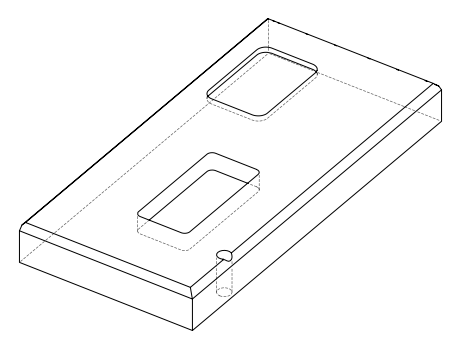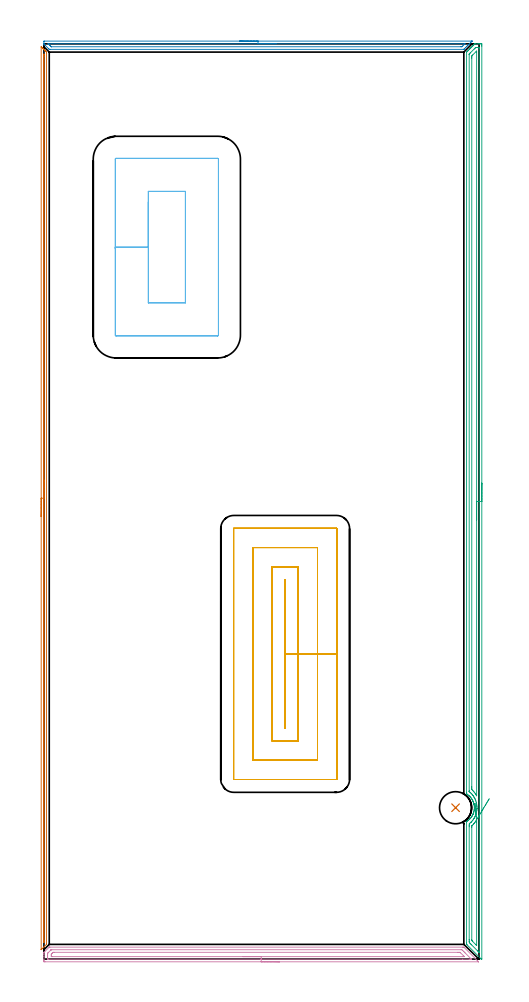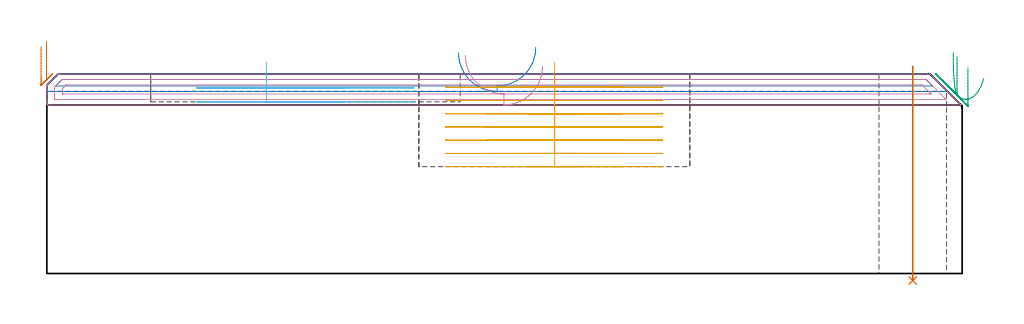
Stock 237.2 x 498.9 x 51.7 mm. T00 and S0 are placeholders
(PLAN: 7 operations, 3 tool changes, 48.3 min)
(1 AREA_MILL | FG_CHAMFER_SURFACE | UGT0205_001 | 7.96 min | 2084 mm3)
(2 AREA_MILL_1 | FG_CHAMFER_SURFACE_1 | UGT0205_001 | 3.86 min | 2361 mm3)
(3 AREA_MILL_2 | FG_CHAMFER_SURFACE_2 | UGT0205_001 | 12.18 min | 17144 mm3)
(4 AREA_MILL_3 | FG_CHAMFER_SURFACE_3 | UGT0205_001 | 5.8 min | 7395 mm3)
(5 MILL_RECTANGULAR_POCKET | POCKET_RECTANGULAR_STRAIGHT | UGT0201_132 | Follow Part, ap 3.5, ae 75% | 16.09 min | 253292 mm3)
(6 MILL_RECTANGULAR_POCKET_1 | POCKET_RECTANGULAR_STRAIGHT_1 | UGT0201_106 | Follow Part, ap 6, ae 75% | 2.15 min | 68826 mm3)
(7 INDEXABLE_INSERT_DRILL_THROUGH_HOLE_FROM_SOLID | STEP1HOLE | NXT0302_006 | 0.22 min | 12310 mm3)
(TOOL UGT0205_001 | Chamfer Mill 20 x 3 x 45 deg. | D20 FL50 Z2)
(TOOL UGT0201_132 | Carbide End Mill 14.0 | D14 FL30 Z4)
(TOOL UGT0201_106 | End Mill 24 mm | D24 FL25 Z2)
(TOOL NXT0302_006 | Index. Insert Drill 17.5mm [880-D1750L25-05] | D17.5 PA176 FL88 Z2)
(OP 1 AREA_MILL)
G17 G21 G94 G90
T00 M6
G54
G17 G0 G90 X-1.5 Y241.2 S1061 M3
G43 Z61.7 H0
Z58.8
G94 G1 Y241.238 Z57.928 F250.
Y241.352 Z57.064
Y241.541 Z56.212
Y241.803 Z55.38
Y242.137 Z54.574
Y242.54 Z53.8
Y243.008 Z53.064
Y243.54 Z52.372
Y244.129 Z51.729
Y244.772 Z51.14
Y245.464 Z50.609
Y246.2 Z50.14
Y246.974 Z49.737
Y247.78 Z49.403
Y248.612 Z49.141
Y249.464 Z48.952
Y250.328 Z48.838
Y251.2 Z48.8
Y497.045
X-1.495 Y497.266 Z48.803
X-1.492 Y497.281 Z48.805
X-1.465 Y497.266 Z48.833
X-1.144 Y496.944 Z49.156
X-0.939 Y496.741 Z49.357
X-0.869 Y496.67 Z49.43
X-0.714 Y496.514 Z49.585
X-0.643 Y496.445 Z49.653
X-0.571 Y496.371 Z49.728
X-0.419 Y496.22 Z49.88
X-0.346 Y496.148 Z49.95
X-0.273 Y496.073 Z50.026
X-0.124 Y495.925 Z50.175
X-0.05 Y495.852 Z50.246
X0.025 Y495.775 Z50.324
X0.17 Y495.63 Z50.47
X0.246 Y495.555 Z50.543
X0.323 Y495.477 Z50.622
X0.465 Y495.335 Z50.764
X0.543 Y495.259 Z50.839
X0.621 Y495.179 Z50.921
X0.76 Y495.041 Z51.059
X0.839 Y494.963 Z51.135
X1.333 Y494.467 Z51.633
X1.394 Y494.404 Z51.692
X1.4 Y493.987 Z51.7
Y8.413
X1.393 Y7.996 Z51.692
X1.333 Y7.933 Z51.632
X1.284 Y7.883 Z51.582
X0.025 Y6.625 Z50.324
X-0.869 Y5.73 Z49.43
X-1.384 Y5.216 Z48.914
X-1.491 Y5.111 Z48.805
X-1.498 Y5.226 Z48.802
X-1.499 Y5.283 Z48.801
X-1.5 Y5.4 Z48.8
Y251.2
X-0.086 Z50.214
Y492.234
X-0.083 Y493.093 Z50.217
X-0.081 Y493.123 Z50.219
X-0.05 Y493.346 Z50.25
X-0.02 Y493.093 Z50.28
X-0.017 Y493.059 Z50.283
X-0.014 Y492.198 Z50.286
Y10.166
X-0.018 Y9.307 Z50.282
X-0.019 Y9.277 Z50.281
X-0.05 Y9.054 Z50.25
X-0.08 Y9.307 Z50.22
X-0.083 Y9.341 Z50.217
X-0.086 Y10.202 Z50.214
Y251.2
Y252.072 Z50.252
Y252.936 Z50.366
Y253.788 Z50.555
Y254.62 Z50.817
Y255.426 Z51.151
Y256.2 Z51.554
Y256.936 Z52.023
Y257.628 Z52.554
Y258.271 Z53.143
Y258.86 Z53.786
Y259.392 Z54.479
Y259.86 Z55.214
Y260.263 Z55.988
Y260.597 Z56.794
Y260.859 Z57.626
Y261.048 Z58.478
Y261.162 Z59.343
Y261.2 Z60.214
G0 Z61.7
M5
M2
(OP 2 AREA_MILL_1)
G17 G21 G94 G90
T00 M6
G54
G17 G0 G90 X106.7 Y500.4 S1061 M3
G43 Z61.7 H0
Z57.2
G94 G1 X106.738 Z56.328 F250.
X106.852 Z55.464
X107.041 Z54.612
X107.303 Z53.78
X107.637 Z52.974
X108.04 Z52.2
X108.508 Z51.464
X109.04 Z50.772
X109.629 Z50.129
X110.272 Z49.54
X110.964 Z49.008
X111.7 Z48.54
X112.474 Z48.137
X113.28 Z47.803
X114.112 Z47.541
X114.964 Z47.352
X115.828 Z47.238
X116.7 Z47.2
X233.112
X233.382 Y500.396 Z47.204
X233.383 Y500.395 Z47.205
X233.382 Y500.382 Z47.217
X233.292 Y500.292 Z47.308
X232.919 Y499.917 Z47.679
X232.435 Y499.435 Z48.165
X232.035 Y499.034 Z48.563
X231.894 Y498.894 Z48.705
X231.597 Y498.597 Z49.003
X231.152 Y498.15 Z49.447
X230.694 Y497.694 Z49.906
X230.268 Y497.266 Z50.33
X229.781 Y496.781 Z50.819
X229.384 Y496.383 Z51.214
X229.215 Y496.215 Z51.384
X229.087 Y496.086 Z51.513
X228.909 Y495.913 Z51.68
X228.896 Y495.904 Z51.689
X228.769 Y495.9 Z51.7
X3.291
X2.906 Y495.898 Z51.682
X2.737 Y496.06 Z51.535
X2.533 Y496.266 Z51.331
X2.417 Y496.383 Z51.217
X0.536 Y498.263 Z49.336
X0.315 Y498.484 Z49.114
X0.206 Y498.592 Z49.004
X0.018 Y498.785 Z48.814
X0.006 Y498.803 Z48.795
X0.002 Y498.813 Z48.786
X0. Y498.826 Z48.773
Y500.082 Z47.513
Y500.246 Z47.35
X0.002 Y500.391 Z47.205
X0.166 Y500.4 Z47.2
X116.7
Y498.986 Z48.614
X229.264 Y498.985 Z48.615
X229.509 Y498.979 Z48.621
X229.484 Y498.945 Z48.655
X229.399 Y498.852 Z48.748
X229.306 Y498.756 Z48.844
X229.215 Y498.665 Z48.935
X228.322 Y497.773 Z49.827
X228.062 Y497.524 Z50.076
X227.847 Y497.321 Z50.279
X227.429 Y497.315 Z50.285
X227.381 Y497.314 Z50.286
X4.136
X4.031 Y497.316 Z50.284
X3.979 Y497.318 Z50.282
X3.957 Y497.321 Z50.279
X3.902 Y497.36 Z50.24
X3.49 Y497.762 Z49.838
X3.292 Y497.958 Z49.642
X3.1 Y498.15 Z49.45
X2.399 Y498.851 Z48.749
X2.323 Y498.929 Z48.671
X2.311 Y498.943 Z48.657
X2.286 Y498.979 Z48.621
X2.399 Y498.984 Z48.616
X2.448 Y498.985 Z48.615
X116.7 Y498.986 Z48.614
X117.572 Z48.652
X118.436 Z48.766
X119.288 Z48.955
X120.12 Z49.217
X120.926 Z49.551
X121.7 Z49.954
X122.436 Z50.423
X123.128 Z50.954
X123.771 Z51.543
X124.36 Z52.186
X124.892 Z52.878
X125.36 Z53.614
X125.763 Z54.388
X126.097 Z55.194
X126.359 Z56.026
X126.548 Z56.878
X126.662 Z57.743
X126.7 Z58.614
G0 Z61.7
M5
M2
(OP 3 AREA_MILL_2)
G17 G21 G94 G90
T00 M6
G54
G17 G0 G90 X238.7 Y259.45 S1061 M3
G43 Z61.7 H0
Z53.4
G94 G1 Y259.412 Z52.528 F250.
Y259.298 Z51.663
Y259.109 Z50.812
Y258.847 Z49.98
Y258.513 Z49.174
Y258.11 Z48.4
Y257.642 Z47.664
Y257.11 Z46.972
Y256.521 Z46.329
Y255.878 Z45.74
Y255.186 Z45.208
Y254.45 Z44.74
Y253.676 Z44.337
Y252.87 Z44.003
Y252.038 Z43.741
Y251.186 Z43.552
Y250.322 Z43.438
Y249.45 Z43.4
X238.699 Y0.026 Z43.399
X238.698 Y0. Z43.398
X238.539 Y0.001 Z43.554
X238.401 Y0.029 Z43.69
X238.361 Y0.047 Z43.731
X238.333 Y0.063 Z43.759
X238.225 Y0.173 Z43.872
X230.632 Y7.767 Z51.466
X230.523 Y7.88 Z51.575
X230.401 Y8.005 Z51.687
X230.4 Y8.661 Z51.7
Y74.777
X230.403 Y74.989 Z51.689
X230.639 Y75.154 Z51.46
X230.804 Y75.263 Z51.295
X231.279 Y75.604 Z50.82
X231.446 Y75.737 Z50.651
X231.811 Y76.06 Z50.288
X232.165 Y76.398 Z49.935
X232.303 Y76.545 Z49.797
X232.383 Y76.63 Z49.716
X232.724 Y77.039 Z49.374
X233.05 Y77.459 Z49.049
X233.094 Y77.524 Z49.005
X233.333 Y77.905 Z48.765
X233.372 Y77.966 Z48.726
X233.397 Y78.011 Z48.701
X233.627 Y78.417 Z48.469
X233.659 Y78.482 Z48.437
X233.739 Y78.649 Z48.354
X233.882 Y78.936 Z48.218
X233.897 Y78.967 Z48.203
X233.935 Y79.046 Z48.164
X234.014 Y79.245 Z48.082
X234.041 Y79.31 Z48.055
X234.088 Y79.444 Z48.008
X234.174 Y79.691 Z47.919
X234.197 Y79.755 Z47.898
X234.243 Y79.9 Z47.856
X234.253 Y79.933 Z47.846
X234.312 Y80.138 Z47.78
X234.332 Y80.203 Z47.761
X234.44 Y80.648 Z47.652
X234.527 Y81.096 Z47.569
X234.55 Y81.254 Z47.549
X234.569 Y81.405 Z47.526
X234.578 Y81.478 Z47.515
X234.587 Y81.542 Z47.507
X234.625 Y81.989 Z47.468
X234.639 Y82.321 Z47.453
X234.645 Y82.436 Z47.449
X234.637 Y82.659
Y82.73 Z47.453
X234.636 Y82.733 Z47.454
X234.633 Y82.819 Z47.455
Y82.882 Z47.459
X234.613 Y83.204 Z47.486
X234.604 Y83.329 Z47.494
X234.557 Y83.712 Z47.541
X234.55 Y83.775 Z47.549
X234.487 Y84.124 Z47.609
X234.47 Y84.223 Z47.626
X234.381 Y84.606 Z47.712
X234.368 Y84.669 Z47.729
X234.365 Y84.679 Z47.732
X234.327 Y84.815 Z47.772
X234.318 Y84.848 Z47.781
X234.257 Y85.052 Z47.838
X234.239 Y85.117 Z47.857
X234.124 Y85.459 Z47.975
X234.089 Y85.562 Z48.01
X233.934 Y85.955 Z48.163
X233.904 Y86.024 Z48.195
X233.821 Y86.207 Z48.277
X233.73 Y86.392 Z48.367
X233.699 Y86.455 Z48.398
X233.45 Y86.906 Z48.649
X233.266 Y87.206 Z48.834
X233.18 Y87.348 Z48.92
X233.049 Y87.54 Z49.049
X232.902 Y87.733 Z49.194
X232.78 Y87.895 Z49.317
X232.498 Y88.241 Z49.6
X232.372 Y88.378 Z49.727
X232.164 Y88.602 Z49.935
X231.877 Y88.882 Z50.221
X231.669 Y89.073 Z50.431
X231.602 Y89.134 Z50.498
X231.279 Y89.394 Z50.82
X230.84 Y89.715 Z51.258
X230.688 Y89.818 Z51.411
X230.616 Y89.867 Z51.482
X230.54 Y89.915 Z51.558
X230.46 Y89.966 Z51.639
X230.407 Y90.002 Z51.693
X230.4 Y90.86 Z51.7
Y494.263
X230.396 Y494.387 Z51.696
X230.465 Y494.467 Z51.631
X231.041 Y495.041 Z51.059
X231.301 Y495.302 Z50.797
X231.431 Y495.433 Z50.665
X231.815 Y495.815 Z50.285
X231.939 Y495.94 Z50.16
X232.195 Y496.196 Z49.904
X232.322 Y496.324 Z49.774
X232.699 Y496.699 Z49.401
X232.838 Y496.838 Z49.262
X233.088 Y497.089 Z49.01
X233.213 Y497.215 Z48.883
X233.583 Y497.583 Z48.517
X233.736 Y497.736 Z48.364
X233.982 Y497.982 Z48.117
X234.104 Y498.106 Z47.992
X234.467 Y498.467 Z47.633
X234.634 Y498.635 Z47.465
X234.879 Y498.876 Z47.219
X234.908 Y498.897 Z47.189
X234.996 Y498.899 Z47.103
X235.031 Y498.9 Z47.067
X236.677 Z45.419
X237.223 Z44.873
X237.568 Z44.529
X238.114 Y498.897 Z43.98
X238.691 Y498.892 Z43.405
X238.692 Y498.86 Z43.403
X238.698 Y498.28 Z43.402
X238.7 Y497.693 Z43.4
Y249.45
X237.286 Z44.814
X237.285 Y4.068 Z44.815
X237.284 Y3.943 Z44.816
X237.279 Y3.692 Z44.821
X237.275 Y3.584 Z44.825
X237.263 Y3.594 Z44.837
X237.223 Y3.63 Z44.877
X236.656 Y4.194 Z45.444
X236.332 Y4.517 Z45.768
X233.082 Y7.767 Z49.018
X232.768 Y8.082 Z49.332
X232.193 Y8.661 Z49.907
X231.877 Y8.985 Z50.223
X231.821 Y9.554 Z50.279
X231.818 Y9.613 Z50.282
X231.814 Y10.448 Z50.286
Y10.511
Y72.16
X231.818 Y72.99 Z50.282
X231.82 Y73.048 Z50.28
X231.877 Y73.779 Z50.223
X232.41 Y74.242 Z49.69
X232.768 Y74.566 Z49.332
X232.876 Y74.669 Z49.224
X232.986 Y74.777 Z49.114
X233.308 Y75.13 Z48.792
X233.659 Y75.542 Z48.441
X233.716 Y75.613 Z48.384
X233.761 Y75.671 Z48.339
X234.096 Y76.126 Z48.004
X234.382 Y76.564 Z47.718
X234.423 Y76.628 Z47.677
X234.446 Y76.668 Z47.654
X234.55 Y76.85 Z47.55
X234.765 Y77.242 Z47.335
X234.873 Y77.458 Z47.227
X235.058 Y77.842 Z47.042
X235.281 Y78.351 Z46.819
X235.3 Y78.398 Z46.8
X235.314 Y78.436 Z46.786
X235.326 Y78.467 Z46.774
X235.441 Y78.8 Z46.659
X235.547 Y79.138 Z46.553
X235.578 Y79.245 Z46.522
X235.736 Y79.843 Z46.364
X235.804 Y80.138 Z46.296
X235.889 Y80.583 Z46.211
X235.955 Y81.032 Z46.145
X235.978 Y81.209 Z46.122
X235.995 Y81.37 Z46.105
X236.038 Y81.925 Z46.062
X236.049 Y82.083 Z46.051
X236.051 Y82.11 Z46.049
X236.052 Y82.156 Z46.048
X236.053 Y82.205 Z46.047
X236.047 Y82.819 Z46.053
X236.035 Y83.117 Z46.065
X235.986 Y83.712 Z46.114
X235.938 Y84.107 Z46.162
X235.854 Y84.606 Z46.246
X235.724 Y85.215 Z46.376
X235.65 Y85.499 Z46.45
X235.441 Y86.195 Z46.659
X235.375 Y86.392 Z46.725
X235.338 Y86.496 Z46.762
X235.141 Y86.981 Z46.959
X235.004 Y87.286 Z47.096
X234.856 Y87.592 Z47.244
X234.55 Y88.162 Z47.55
X234.54 Y88.179 Z47.56
X234.527 Y88.203 Z47.573
X234.125 Y88.83 Z47.975
X233.951 Y89.073 Z48.149
X233.659 Y89.454 Z48.441
X233.221 Y89.966 Z48.879
X232.768 Y90.432 Z49.332
X232.304 Y90.86 Z49.796
X231.877 Y91.207 Z50.223
X231.843 Y91.235 Z50.257
X231.827 Y91.251 Z50.273
X231.823 Y91.258 Z50.277
X231.82 Y91.314 Z50.28
X231.815 Y91.565 Z50.285
X231.814 Y91.69 Z50.286
Y492.982
X231.816 Y493.045 Z50.284
X231.819 Y493.17 Z50.281
X231.827 Y493.366 Z50.273
X231.877 Y493.42 Z50.223
X232.071 Y493.619 Z50.029
X232.263 Y493.813 Z49.837
X232.516 Y494.066 Z49.584
X234.55 Y496.101 Z47.55
X234.943 Y496.493 Z47.157
X235.194 Y496.741 Z46.906
X235.277 Y496.821 Z46.823
X235.344 Y496.882 Z46.756
X235.441 Y496.89 Z46.659
X235.929 Y496.898 Z46.171
X236.332 Y496.899 Z45.768
X236.819 Y496.898 Z45.281
X237.223 Y496.892 Z44.877
X237.274 Y496.89 Z44.826
X237.281 Y496.682 Z44.819
X237.285 Y496.556 Z44.815
X237.286 Y496.493 Z44.814
Y496.431
Y249.45
X235.872 Z46.228
X235.871 Y89.073 Z46.229
X235.87 Y89.045 Z46.23
X235.869 Y89.035 Z46.231
X235.861 Y89.044 Z46.239
X235.842 Y89.073 Z46.258
X235.618 Y89.459 Z46.482
X235.441 Y89.754 Z46.659
X235.307 Y89.966 Z46.793
X235.056 Y90.353 Z47.044
X234.671 Y90.86 Z47.43
X234.55 Y91.008 Z47.55
X234.208 Y91.407 Z47.892
X233.891 Y91.753 Z48.209
X233.659 Y91.99 Z48.441
X233.248 Y92.401 Z48.852
X233.235 Y92.504 Z48.865
X233.233 Y92.647 Z48.867
X233.23 Y93.077 Z48.87
X233.229 Y93.54 Z48.871
X233.228 Y93.972 Z48.872
X233.229 Y491.133 Z48.871
Y491.563
X233.233 Y492.026 Z48.867
X233.235 Y492.241 Z48.865
X233.247 Y492.336 Z48.853
X233.739 Y492.84 Z48.361
X235.607 Y494.706 Z46.493
X235.708 Y494.801 Z46.392
X235.805 Y494.89 Z46.295
X235.839 Y494.891 Z46.261
X235.858 Y494.89 Z46.242
X235.865 Y494.875 Z46.235
X235.869 Y494.786 Z46.232
X235.87 Y494.706 Z46.23
X235.871 Y494.52 Z46.229
X235.872 Y494.275 Z46.228
Y249.45
Y248.578 Z46.267
Y247.714 Z46.38
Y246.862 Z46.569
Y246.03 Z46.832
Y245.224 Z47.165
Y244.45 Z47.568
Y243.714 Z48.037
Y243.022 Z48.568
Y242.379 Z49.157
Y241.79 Z49.801
Y241.258 Z50.493
Y240.79 Z51.228
Y240.387 Z52.002
Y240.053 Z52.808
Y239.791 Z53.64
Y239.602 Z54.492
Y239.488 Z55.357
Y239.45 Z56.228
G0 Z61.7
X234.901 Y84.755
Z57.254
G1 X234.896 Y84.808 Z56.384
X234.898 Y84.786 Z55.511
X234.908 Y84.688 Z54.645
X234.927 Y84.515 Z53.79
X234.953 Y84.269 Z52.953
X234.986 Y83.952 Z52.141
X235.027 Y83.565 Z51.36
X235.075 Y83.112 Z50.616
X235.13 Y82.596 Z49.915
X235.191 Y82.021 Z49.261
X235.258 Y81.392 Z48.661
X235.33 Y80.713 Z48.117
X235.406 Y79.99 Z47.636
X235.487 Y79.228 Z47.219
X235.572 Y78.433 Z46.871
X235.659 Y77.61 Z46.594
X235.748 Y76.766 Z46.39
X235.839 Y75.909 Z46.261
X235.864 Y75.671 Z46.236
X235.868 Y75.44 Z46.232
X235.87 Y75.24 Z46.23
X235.871 Y74.777 Z46.229
X235.872 Y74.346 Z46.228
X235.871 Y7.527 Z46.229
X235.87 Y7.488 Z46.23
X235.868 Y7.449 Z46.232
X235.866 Y7.446 Z46.234
X235.86 Y7.448 Z46.24
X235.823 Y7.481 Z46.277
X235.532 Y7.767 Z46.568
X235.441 Y7.858 Z46.659
X233.745 Y9.554 Z48.355
X233.659 Y9.641 Z48.441
X233.259 Y10.05 Z48.841
X233.237 Y10.074 Z48.863
X233.234 Y10.113 Z48.866
X233.231 Y10.189 Z48.869
X233.229 Y10.304 Z48.871
Y10.448
Y71.635
X233.23 Y72.097 Z48.87
X233.233 Y72.524 Z48.867
X233.235 Y72.582 Z48.865
X233.261 Y72.615 Z48.839
X233.659 Y72.999 Z48.441
X234.087 Y73.455 Z48.013
X234.466 Y73.884 Z47.634
X234.504 Y73.93 Z47.596
X234.55 Y73.987 Z47.55
X234.89 Y74.437 Z47.21
X235.14 Y74.777 Z46.96
X235.26 Y74.959 Z46.84
X235.441 Y75.244 Z46.659
X235.839 Y75.909 Z46.261
X236.248 Y76.587 Z45.895
X236.671 Y77.291 Z45.6
X237.106 Y78.013 Z45.378
X237.549 Y78.75 Z45.229
X237.997 Y79.495 Z45.157
X238.447 Y80.243 Z45.16
X238.895 Y80.987 Z45.24
X239.338 Y81.723 Z45.395
X239.772 Y82.444 Z45.624
X240.194 Y83.145 Z45.925
X240.6 Y83.821 Z46.297
X240.989 Y84.467 Z46.736
X241.356 Y85.078 Z47.24
X241.7 Y85.649 Z47.803
X242.017 Y86.175 Z48.422
X242.304 Y86.653 Z49.093
X242.561 Y87.08 Z49.809
X242.784 Y87.451 Z50.567
G0 Z61.7
M5
M2
(OP 4 AREA_MILL_3)
G17 G21 G94 G90
T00 M6
G54
G17 G0 G90 X128.45 Y-1.5 S1061 M3
G43 Z61.7 H0
Z53.7
G94 G1 X128.412 Z52.828 F250.
X128.298 Z51.964
X128.109 Z51.112
X127.847 Z50.28
X127.513 Z49.474
X127.11 Z48.7
X126.642 Z47.964
X126.11 Z47.272
X125.521 Z46.629
X124.878 Z46.04
X124.186 Z45.508
X123.45 Z45.04
X122.676 Z44.637
X121.87 Z44.303
X121.038 Z44.041
X120.187 Z43.852
X119.322 Z43.738
X118.45 Z43.7
X0.609 Y-1.499 Z43.701
X0.141 Y-1.494 Z43.703
X0.009 Y-1.491 Z43.705
X0. Y-1.031 Z44.165
Y-0.751 Z44.445
Y-0.148 Z45.047
Y1.295 Z46.492
Y2.5 Z47.694
Y3.341 Z48.54
Y3.362 Z48.561
Y3.594 Z48.792
X0.014 Y3.615 Z48.814
X2.872 Y6.472 Z51.672
X2.875 Y6.474 Z51.674
X2.913 Y6.504 Z51.693
X3.282 Y6.5 Z51.7
X228.266
X228.9 Y6.504 Z51.693
X228.927 Y6.473 Z51.672
X236.433 Y-1.031 Z44.166
X236.833 Y-1.433 Z43.767
X236.872 Y-1.472 Z43.728
X236.886 Y-1.487 Z43.712
Y-1.496 Z43.704
Y-1.5 Z43.7
X118.45
Y-0.086 Z45.114
X2.395 Y-0.085 Z45.115
X2.331
X2.018 Y-0.079 Z45.121
X2.01 Y0.022 Z45.222
X2.003 Y0.239 Z45.439
X2.001 Y0.735 Z45.935
X2. Y1.125 Z46.325
Y2.008 Z47.208
X2.001 Y2.5 Z47.7
X2.003 Y2.887 Z48.087
X2.01 Y3.134 Z48.334
X2.238 Y3.383 Z48.583
X2.314 Y3.463 Z48.663
X2.395 Y3.545 Z48.745
X3.645 Y4.795 Z49.995
X3.825 Y4.972 Z50.172
X3.892 Y5.035 Z50.235
X3.93 Y5.069 Z50.269
X3.975 Y5.079 Z50.279
X4.18 Y5.084 Z50.284
X4.244 Y5.085 Z50.285
X227.427
X227.836 Y5.079 Z50.279
X228.256 Y4.684 Z49.884
X228.682 Y4.265 Z49.465
X229.149 Y3.801 Z49.001
X229.568 Y3.383 Z48.583
X232.72 Y0.229 Z45.429
X232.925 Y0.018 Z45.218
X233.014 Y-0.075 Z45.125
X232.72 Y-0.084 Z45.116
X232.656 Y-0.085 Z45.115
X231.827 Y-0.086 Z45.114
X228.284
X118.45
Y1.328 Z46.528
X4.472 Y1.329 Z46.529
X4.18 Y1.331 Z46.531
X4.083 Y1.333 Z46.533
X4.015 Y1.335 Z46.535
X4.009 Y1.439 Z46.639
X4.003 Y1.617 Z46.817
X4.001 Y1.795 Z46.995
X4.005 Y2.5 Z47.7
X4.007 Y2.672 Z47.872
X4.061 Y2.75 Z47.95
X4.18 Y2.877 Z48.077
X4.433 Y3.133 Z48.333
X4.682 Y3.383 Z48.583
X4.878 Y3.575 Z48.775
X4.947 Y3.639 Z48.839
X4.971 Y3.66 Z48.86
X5.002 Y3.665 Z48.865
X5.073 Y3.667 Z48.867
X5.674 Y3.671 Z48.871
X225.578
X226.18
X226.471 Y3.668 Z48.868
X226.762 Y3.664 Z48.864
X226.831 Y3.658 Z48.858
X226.872 Y3.621 Z48.821
X226.955 Y3.542 Z48.742
X227.117 Y3.383 Z48.583
X228.882 Y1.617 Z46.817
X229.149 Y1.347 Z46.547
X229.151 Y1.334 Z46.534
X229.149 Y1.333 Z46.533
X228.547 Y1.329 Z46.529
X118.45 Y1.328 Z46.528
X117.578 Z46.567
X116.714 Z46.68
X115.862 Z46.869
X115.03 Z47.132
X114.224 Z47.465
X113.45 Z47.868
X112.714 Z48.337
X112.022 Z48.868
X111.379 Z49.457
X110.79 Z50.101
X110.259 Z50.793
X109.79 Z51.528
X109.387 Z52.302
X109.053 Z53.108
X108.791 Z53.94
X108.602 Z54.792
X108.488 Z55.657
X108.45 Z56.528
G0 Z61.7
M5
M2
(OP 5 MILL_RECTANGULAR_POCKET)
G17 G21 G94 G90
T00 M6
G54
G17 G0 G90 X131.6 Y142.358 S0 M3
G43 Z61.7 H0
Z54.7
G94 G1 Y166.35 Z48.271 F250.
Y206.8 F500.
X131.4
Y125.9
X131.6
Y166.35
X138.6
Y213.8
X124.4
Y118.9
X138.6
Y166.35
X149.1
Y224.3
X113.9
Y108.4
X149.1
Y166.35
X159.6
Y234.7
X159.595 Y234.755
X159.555 Y234.795
X159.5 Y234.8
X103.5
X103.445 Y234.795
X103.405 Y234.755
X103.4 Y234.7
Y98.
X103.405 Y97.945
X103.445 Y97.905
X103.5 Y97.9
X159.5
X159.555 Y97.905
X159.595 Y97.945
X159.6 Y98.
Y166.35
Y167.35
G0 X131.6 Y142.358 Z51.271
G1 Y166.35 Z44.843 F250.
Y206.8 F500.
X131.4
Y125.9
X131.6
Y166.35
X138.6
Y213.8
X124.4
Y118.9
X138.6
Y166.35
X149.1
Y224.3
X113.9
Y108.4
X149.1
Y166.35
X159.6
Y234.7
X159.595 Y234.755
X159.555 Y234.795
X159.5 Y234.8
X103.5
X103.445 Y234.795
X103.405 Y234.755
X103.4 Y234.7
Y98.
X103.405 Y97.945
X103.445 Y97.905
X103.5 Y97.9
X159.5
X159.555 Y97.905
X159.595 Y97.945
X159.6 Y98.
Y166.35
Y167.35
G0 X131.6 Y142.358 Z47.843
G1 Y166.35 Z41.414 F250.
Y206.8 F500.
X131.4
Y125.9
X131.6
Y166.35
X138.6
Y213.8
X124.4
Y118.9
X138.6
Y166.35
X149.1
Y224.3
X113.9
Y108.4
X149.1
Y166.35
X159.6
Y234.7
X159.595 Y234.755
X159.555 Y234.795
X159.5 Y234.8
X103.5
X103.445 Y234.795
X103.405 Y234.755
X103.4 Y234.7
Y98.
X103.405 Y97.945
X103.445 Y97.905
X103.5 Y97.9
X159.5
X159.555 Y97.905
X159.595 Y97.945
X159.6 Y98.
Y166.35
Y167.35
G0 X131.6 Y142.358 Z44.414
G1 Y166.35 Z37.986 F250.
Y206.8 F500.
X131.4
Y125.9
X131.6
Y166.35
X138.6
Y213.8
X124.4
Y118.9
X138.6
Y166.35
X149.1
Y224.3
X113.9
Y108.4
X149.1
Y166.35
X159.6
Y234.7
X159.595 Y234.755
X159.555 Y234.795
X159.5 Y234.8
X103.5
X103.445 Y234.795
X103.405 Y234.755
X103.4 Y234.7
Y98.
X103.405 Y97.945
X103.445 Y97.905
X103.5 Y97.9
X159.5
X159.555 Y97.905
X159.595 Y97.945
X159.6 Y98.
Y166.35
Y167.35
G0 X131.6 Y142.358 Z40.986
G1 Y166.35 Z34.557 F250.
Y206.8 F500.
X131.4
Y125.9
X131.6
Y166.35
X138.6
Y213.8
X124.4
Y118.9
X138.6
Y166.35
X149.1
Y224.3
X113.9
Y108.4
X149.1
Y166.35
X159.6
Y234.7
X159.595 Y234.755
X159.555 Y234.795
X159.5 Y234.8
X103.5
X103.445 Y234.795
X103.405 Y234.755
X103.4 Y234.7
Y98.
X103.405 Y97.945
X103.445 Y97.905
X103.5 Y97.9
X159.5
X159.555 Y97.905
X159.595 Y97.945
X159.6 Y98.
Y166.35
Y167.35
G0 X131.6 Y142.358 Z37.557
G1 Y166.35 Z31.129 F250.
Y206.8 F500.
X131.4
Y125.9
X131.6
Y166.35
X138.6
Y213.8
X124.4
Y118.9
X138.6
Y166.35
X149.1
Y224.3
X113.9
Y108.4
X149.1
Y166.35
X159.6
Y234.7
X159.595 Y234.755
X159.555 Y234.795
X159.5 Y234.8
X103.5
X103.445 Y234.795
X103.405 Y234.755
X103.4 Y234.7
Y98.
X103.405 Y97.945
X103.445 Y97.905
X103.5 Y97.9
X159.5
X159.555 Y97.905
X159.595 Y97.945
X159.6 Y98.
Y166.35
Y167.35
G0 X131.6 Y142.358 Z34.129
G1 Y166.35 Z27.7 F250.
Y206.8 F500.
X131.4
Y125.9
X131.6
Y166.35
X138.6
Y213.8
X124.4
Y118.9
X138.6
Y166.35
X149.1
Y224.3
X113.9
Y108.4
X149.1
Y166.35
X159.6
Y234.7
X159.595 Y234.755
X159.555 Y234.795
X159.5 Y234.8
X103.5
X103.445 Y234.795
X103.405 Y234.755
X103.4 Y234.7
Y98.
X103.405 Y97.945
X103.445 Y97.905
X103.5 Y97.9
X159.5
X159.555 Y97.905
X159.595 Y97.945
X159.6 Y98.
Y166.35
Y167.35
G0 Z61.7
M5
M2
(OP 6 MILL_RECTANGULAR_POCKET_1)
G17 G21 G94 G90
T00 M6
G54
G17 G0 G90 X56.9 Y412.731 S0 M3
G43 Z61.7 H0
Z54.7
G94 G1 Y388.1 Z48.1 F250.
Y357.7 F500.
X77.1
Y418.5
X56.9
Y388.1
X38.9
Y340.1
G3 X39.3 Y339.7 R0.4
G1 X94.7
G3 X95.1 Y340.1 R0.4
G1 Y436.1
G3 X94.7 Y436.5 R0.4
G1 X39.3
G3 X38.9 Y436.1 R0.4
G1 Y388.1
Y387.1
G0 X56.9 Y412.731 Z51.1
G1 Y388.1 Z44.5 F250.
Y357.7 F500.
X77.1
Y418.5
X56.9
Y388.1
X38.9
Y340.1
G3 X39.3 Y339.7 R0.4
G1 X94.7
G3 X95.1 Y340.1 R0.4
G1 Y436.1
G3 X94.7 Y436.5 R0.4
G1 X39.3
G3 X38.9 Y436.1 R0.4
G1 Y388.1
Y387.1
G0 Z61.7
M5
M2
(OP 7 INDEXABLE_INSERT_DRILL_THROUGH_HOLE_FROM_SOLID)
G17 G21 G94 G90
T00 M6
G54
G17 G0 G90 X224.4 Y82.5 S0 M3
G43 Z61.7 H1
G94 G81 G98 Z-1.806 F250. R53.7
G80
M5
M2
